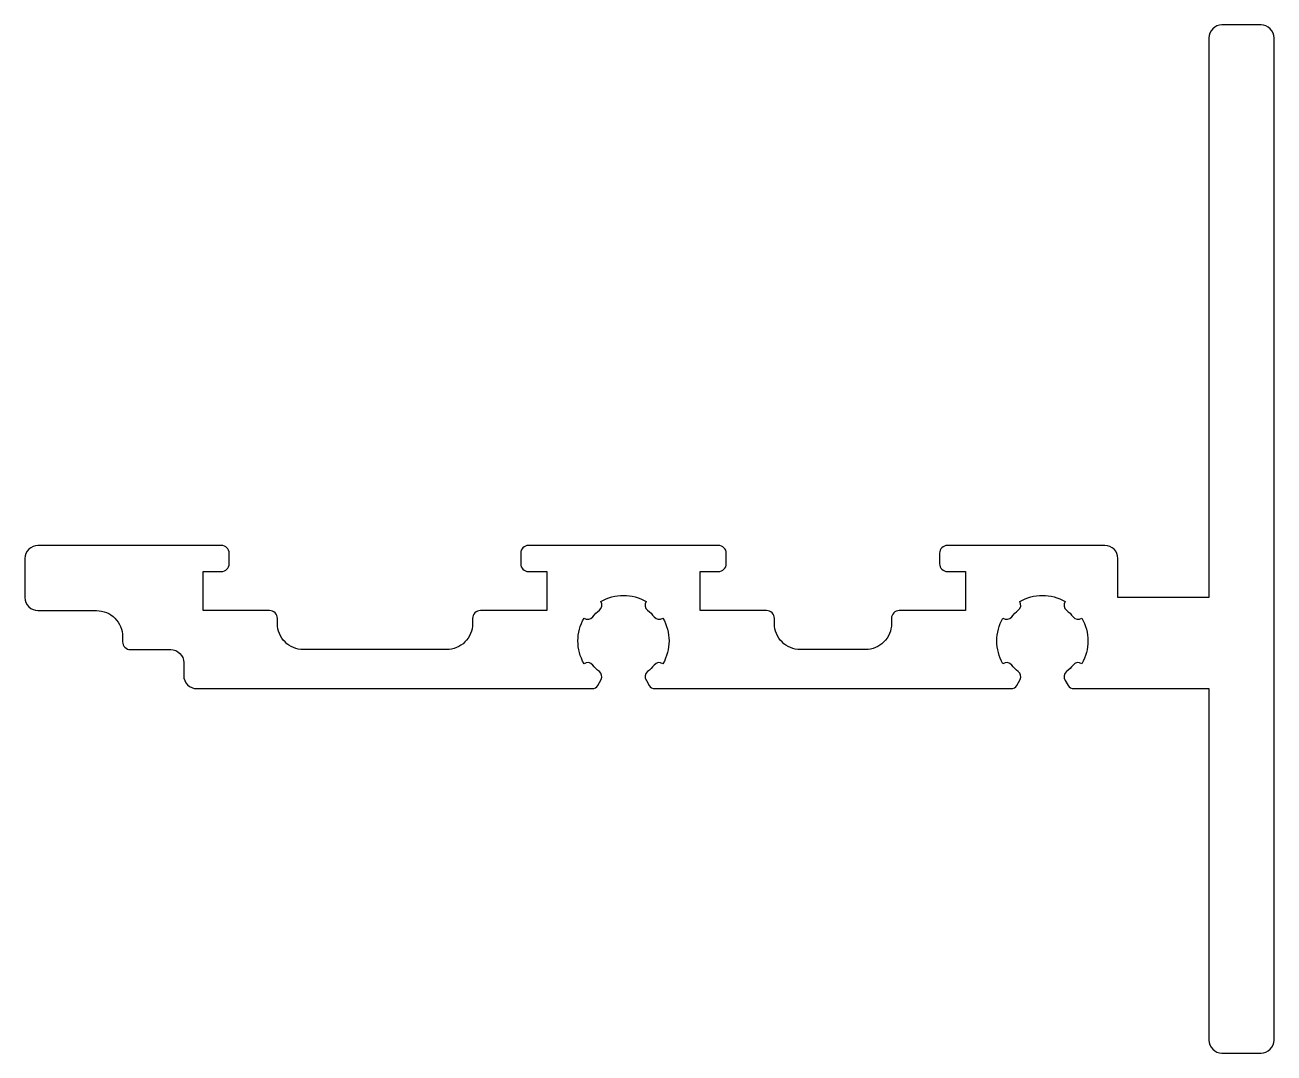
# Model space of a CAD drawing. Extents: x 125.8 to 173.8, y 198 to 237.5.
import ezdxf

# ---------------------------------------------------------------- set-up
doc = ezdxf.new("R2010")
doc.units = 0
doc.header["$LTSCALE"] = 15
doc.layers.get('0').update_dxf_attribs({"linetype": 'CONTINUOUS'})

msp = doc.modelspace()

# ---------------------------------------------------------------- linework, layer by layer
at = {"color": 7}
msp.add_lwpolyline([(143.276, 215.045, 0.414214), (142.976, 214.745), (142.976, 214.545, -0.414214), (141.976, 213.545), (136.476, 213.545, -0.414214), (135.476, 214.545), (135.476, 214.745, 0.414214), (135.176, 215.045), (132.626, 215.045), (132.626, 216.545), (133.326, 216.545, 0.414214), (133.626, 216.845), (133.626, 217.245, 0.414214), (133.326, 217.545), (130.577, 217.545), (126.276, 217.545, 0.414214), (125.776, 217.045), (125.776, 215.545, 0.414214), (126.276, 215.045), (128.526, 215.045, -0.414214), (129.526, 214.045), (129.526, 213.845, 0.414214), (129.826, 213.545), (131.376, 213.545, -0.414214), (131.876, 213.045), (131.876, 212.545, 0.414214), (132.376, 212.045), (137.276, 212.045), (147.573, 212.045, 0.267949), (147.79, 212.17), (147.924, 212.402, 0.341943), (147.849, 212.699, -0.059736), (147.597, 212.951, 0.393426), (147.26, 213.004, -0.267676), (147.26, 214.753, 0.393426), (147.597, 214.805, -0.059736), (147.849, 215.058, 0.393426), (147.902, 215.394, -0.267676), (149.65, 215.394, 0.393426), (149.703, 215.058, -0.059736), (149.955, 214.805, 0.393426), (150.292, 214.753, -0.267676), (150.292, 213.004, 0.393426), (149.955, 212.951, -0.059736), (149.703, 212.699, 0.404854), (149.656, 212.354), (149.762, 212.17, 0.267949), (149.979, 212.045), (158.276, 212.045), (163.673, 212.045, 0.267949), (163.89, 212.17), (164.024, 212.402, 0.341943), (163.949, 212.699, -0.059736), (163.697, 212.951, 0.393426), (163.36, 213.004, -0.267676), (163.36, 214.753, 0.393426), (163.697, 214.805, -0.059736), (163.949, 215.058, 0.393426), (164.002, 215.394, -0.267676), (165.75, 215.394, 0.393426), (165.803, 215.058, -0.059736), (166.055, 214.805, 0.393426), (166.392, 214.753, -0.267676), (166.392, 213.004, 0.393426), (166.055, 212.951, -0.059736), (165.803, 212.699, 0.404854), (165.756, 212.354), (165.862, 212.17, 0.267949), (166.079, 212.045), (171.276, 212.045), (171.276, 198.545, 0.414214), (171.776, 198.045), (173.276, 198.045, 0.414214), (173.776, 198.545), (173.776, 237.045, 0.414214), (173.276, 237.545), (171.776, 237.545, 0.414214), (171.276, 237.045), (171.276, 215.545), (167.776, 215.545), (167.776, 217.045, 0.414214), (167.276, 217.545), (161.226, 217.545, 0.414214), (160.926, 217.245), (160.926, 216.845, 0.414214), (161.226, 216.545), (161.926, 216.545), (161.926, 215.045), (159.376, 215.045, 0.414214), (159.076, 214.745), (159.076, 214.545, -0.414214), (158.076, 213.545), (155.576, 213.545, -0.414214), (154.576, 214.545), (154.576, 214.745, 0.414214), (154.276, 215.045), (151.726, 215.045), (151.726, 216.545), (152.426, 216.545, 0.414214), (152.726, 216.845), (152.726, 217.245, 0.414214), (152.426, 217.545), (149.163, 217.545), (145.126, 217.545, 0.414214), (144.826, 217.245), (144.826, 216.845, 0.414214), (145.126, 216.545), (145.826, 216.545), (145.826, 215.045)], format="xyb", close=True, dxfattribs=at)

doc.saveas('drawing.dxf')
